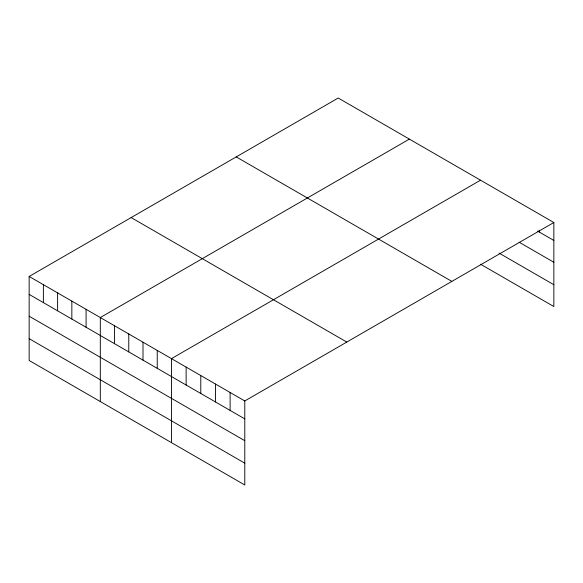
<?xml version="1.0" encoding="UTF-8"?>
<svg xmlns="http://www.w3.org/2000/svg" width="583" height="583" viewBox="0 0 583 583"><rect width="100%" height="100%" fill="white"/><g stroke="black" fill="none" stroke-linecap="round" stroke-linejoin="round"><path stroke-width="0.87" d="M553.85 222.517L244.787 400.958L244.787 484.976L29.15 360.483L29.15 276.459L338.213 98.024L553.85 222.517L553.85 306.541L480.538 264.208M409.375 139.104L100.312 317.546L100.312 401.563M480.538 180.191L171.468 358.625L171.468 442.65M537.643 231.094L553.85 240.451M519.125 242.207L553.85 262.263M499.055 253.095L553.85 284.73M236.224 156.907L451.861 281.4M131.139 217.576L346.776 342.068M29.15 276.459L244.787 400.958M29.15 294.393L244.787 418.885M29.15 316.205L244.787 440.697M29.15 338.672L244.787 463.164M539.188 230.19L539.188 231.983M230.117 392.49L230.117 410.417M215.455 384.022L215.455 401.957M200.792 375.561L200.792 393.489M186.13 367.093L186.13 385.02M157.235 350.412L157.235 368.339M143.003 342.192L143.003 360.126M128.77 333.979L128.77 351.906M114.538 325.759L114.538 343.693M86.08 309.325L86.08 327.26M71.847 301.112L71.847 319.039M57.615 292.892L57.615 310.826M43.382 284.679L43.382 302.606"/></g></svg>
